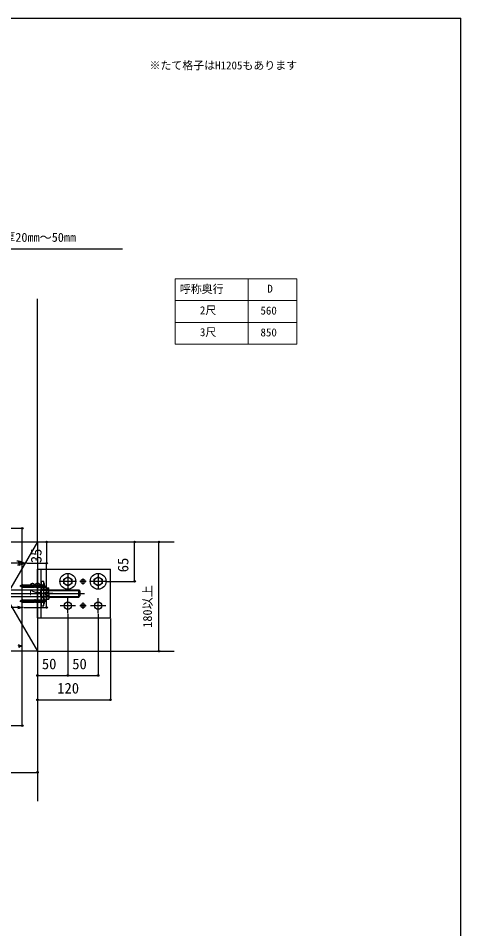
# Model space of a CAD drawing. Units: millimetres, scale not verified. Extents: x -1050 to 1050, y -1565 to 1556.
# Drawn here: x 321 to 1050, y -5 to 1495 of the extents above; entities that cross this region are included whole.
import ezdxf
from ezdxf.enums import TextEntityAlignment as Align

# ---------------------------------------------------------------- set-up
doc = ezdxf.new("R2010")
doc.units = ezdxf.units.MM
doc.header["$LTSCALE"] = 8
doc.layers.add('0-1_TABLE1', color=7, linetype='Continuous', lineweight=18)
for name, color, linetype in [('0-2_USER1', 3, 'Continuous'), ('0-4_YKK_12', 2, 'Continuous'), ('0-5_YKK_13', 4, 'Continuous'), ('0-6_YKK_D', 6, 'Continuous'), ('0-7_YKK_ZWAK', 7, 'Continuous'), ('0-8_YSS_K', 3, 'Continuous')]:
    doc.layers.add(name, color=color, linetype=linetype)
doc.styles.add('ＭＳ ゴシック', font='')
doc.styles.get('ＭＳ ゴシック').set_extended_font_data('MS Gothic')

msp = doc.modelspace()

# ---------------------------------------------------------------- linework, layer by layer
at = {"layer": '0-1_TABLE1'}
for p, q in [((580, 1066), (780, 1066)), ((580, 1066), (580, 958)), ((700, 1066), (700, 958)), ((780, 1066), (780, 958)), ((580, 1030), (780, 1030)), ((580, 994), (780, 994)), ((580, 958), (780, 958))]:
    msp.add_line(p, q, dxfattribs=at)
at = {"layer": '0-4_YKK_12'}
for p, q in [((335.288, 597.501), (232.888, 597.501)), ((403, 580.001), (403, 555.001)), ((428, 562.501), (428, 572.501)), ((453, 580.001), (453, 555.001)), ((323.985, 560.001), (365.393, 560.001)), ((415.5, 567.501), (390.5, 567.501)), ((433, 567.501), (423, 567.501)), ((465.5, 567.501), (440.5, 567.501)), ((225, 547.501), (430.221, 547.501)), ((378.548, 547.501), (354.611, 547.501)), ((403, 515.001), (403, 540.001)), ((453, 515.001), (453, 540.001)), ((323.985, 535.001), (365.393, 535.001)), ((415.5, 527.501), (390.5, 527.501)), ((433, 527.501), (423, 527.501)), ((428, 522.501), (428, 532.501)), ((465.5, 527.501), (440.5, 527.501)), ((329.388, 524.499), (226.988, 524.499))]:
    msp.add_line(p, q, dxfattribs=at)
at = {"layer": '0-5_YKK_13'}
for p, q in [((321.4, 600.601), (319, 600.601)), ((322, 601.501), (323.078, 593.501)), ((322.897, 600.601), (322.3, 600.601)), ((322.3, 600.601), (323.678, 594.401)), ((322.897, 600.601), (324.849, 599.929)), ((325.376, 600.937), (324.849, 599.929)), ((324.849, 599.929), (325.852, 595.418)), ((325.376, 600.937), (326.183, 594.949)), ((325.376, 600.937), (325.824, 599.593)), ((322.778, 594.401), (320.378, 594.401)), ((323.622, 594.651), (325.852, 595.418)), ((325.824, 599.593), (328.423, 598.698)), ((325.824, 599.593), (326.688, 595.706)), ((325.852, 595.418), (326.183, 594.949)), ((326.183, 594.949), (326.688, 595.706)), ((326.688, 595.706), (328.917, 596.474)), ((328.423, 598.698), (328.884, 599.39)), ((328.423, 598.698), (328.917, 596.474)), ((328.884, 599.39), (329.397, 598.363)), ((328.884, 599.39), (329.325, 596.119)), ((328.917, 596.474), (329.325, 596.119)), ((329.325, 596.119), (329.753, 596.762)), ((329.397, 598.363), (331.9, 597.501)), ((329.397, 598.363), (329.753, 596.762)), ((329.753, 596.762), (331.9, 597.501)), ((353, 507.501), (353, 587.501)), ((353, 587.501), (473, 587.501)), ((359, 507.501), (359, 587.501)), ((473, 507.501), (473, 587.501)), ((328.914, 561.876), (348.012, 561.876)), ((328.914, 561.308), (348.012, 561.308)), ((328.914, 558.693), (348.012, 558.693)), ((328.914, 558.126), (348.012, 558.126)), ((348.012, 558.126), (348.012, 561.876)), ((349.591, 558.126), (348.012, 558.693)), ((349.591, 558.126), (348.012, 558.126)), ((349.591, 561.876), (362.209, 561.876)), ((349.591, 558.126), (362.209, 558.126)), ((359, 537.686), (359, 557.316)), ((362.441, 558.126), (362.441, 561.876)), ((362.492, 561.993), (364.3, 563.801)), ((362.492, 558.009), (364.3, 556.201)), ((363.5, 560.936), (364.5, 560.936)), ((364.591, 563.801), (364.3, 563.801)), ((364.3, 556.201), (364.3, 563.801)), ((368.487, 557.001), (364.5, 560.936)), ((367.5, 556.001), (364.5, 560.936)), ((367.5, 556.001), (372, 556.001)), ((368.487, 557.001), (372, 557.001)), ((372, 547.501), (372, 557.001)), ((358, 552.901), (243.5, 552.901)), ((358, 542.101), (243.5, 542.101)), ((358, 552.901), (359.7, 553.501)), ((359.7, 552.551), (358, 552.901)), ((358, 552.901), (358, 542.101)), ((359.7, 542.451), (358, 542.101)), ((358, 542.101), (359.7, 541.501)), ((363.5, 554.501), (359, 554.501)), ((363.5, 540.501), (359, 540.501)), ((359.7, 541.501), (359.7, 553.501)), ((372, 553.501), (359.7, 553.501)), ((372, 552.551), (359.7, 552.551)), ((372, 542.451), (359.7, 542.451)), ((372, 541.501), (359.7, 541.501)), ((368, 550.511), (364.5, 547.501)), ((368, 544.49), (364.5, 547.501)), ((368, 550.511), (368, 547.501)), ((368, 550.511), (372, 550.511)), ((372, 553.501), (421, 553.501)), ((372, 552.551), (421, 552.551)), ((372, 547.501), (372, 538.001)), ((372, 542.451), (421, 542.451)), ((372, 541.501), (421, 541.501)), ((421, 541.501), (421, 553.501)), ((421, 553.501), (423, 551.501)), ((421, 541.501), (423, 543.501)), ((423, 551.501), (423, 543.501)), ((319.924, 526.591), (322.523, 525.696)), ((322.523, 525.696), (322.984, 526.389)), ((322.523, 525.696), (323.017, 523.472)), ((322.984, 526.389), (323.497, 525.361)), ((322.984, 526.389), (323.425, 523.118)), ((323.497, 525.361), (326, 524.499)), ((323.497, 525.361), (323.853, 523.76)), ((328.914, 536.876), (348.012, 536.876)), ((328.914, 536.308), (348.012, 536.308)), ((328.914, 533.693), (348.012, 533.693)), ((328.914, 533.126), (348.012, 533.126)), ((348.012, 533.126), (348.012, 536.876)), ((349.591, 533.126), (348.012, 533.693)), ((349.591, 533.126), (348.012, 533.126)), ((349.591, 536.876), (362.209, 536.876)), ((349.591, 533.126), (362.209, 533.126)), ((362.441, 533.126), (362.441, 536.876)), ((362.492, 536.993), (364.3, 538.801)), ((362.492, 533.009), (364.3, 531.201)), ((363.5, 534.066), (364.5, 534.066)), ((364.591, 538.801), (364.3, 538.801)), ((364.3, 531.201), (364.3, 538.801)), ((367.5, 539.001), (364.5, 534.066)), ((368, 538.001), (364.5, 534.066)), ((367.5, 539.001), (372, 539.001)), ((368, 538.001), (372, 538.001)), ((320.788, 522.704), (323.017, 523.472)), ((323.017, 523.472), (323.425, 523.118)), ((323.425, 523.118), (323.853, 523.76)), ((323.853, 523.76), (326, 524.499)), ((353, 507.501), (473, 507.501)), ((320.466, 463.249), (322.127, 462.677)), ((322.82, 459.56), (321.194, 459)), ((322.586, 463.312), (322.127, 462.677)), ((322.127, 462.677), (322.82, 459.56)), ((322.586, 463.312), (322.939, 462.397)), ((322.586, 463.312), (323.14, 458.877)), ((323.14, 458.877), (322.82, 459.56)), ((322.939, 462.397), (324.834, 461.745)), ((322.939, 462.397), (323.517, 459.8)), ((323.14, 458.877), (323.517, 459.8)), ((325.142, 460.359), (323.517, 459.8)), ((325.198, 462.413), (324.834, 461.745)), ((324.834, 461.745), (325.142, 460.359)), ((325.537, 459.702), (325.142, 460.359)), ((325.198, 462.413), (325.646, 461.465)), ((325.198, 462.413), (325.537, 459.702)), ((325.537, 459.702), (325.839, 460.599)), ((325.646, 461.465), (327, 460.999)), ((325.646, 461.465), (325.839, 460.599)), ((327, 460.999), (325.839, 460.599))]:
    msp.add_line(p, q, dxfattribs=at)
for points in [[(321.4, 600.601), (322, 601.501), (322.3, 600.601)], [(321.4, 600.601), (322.778, 594.401), (323.078, 593.501), (323.678, 594.401)], [(348.012, 561.308), (349.591, 561.876), (348.012, 561.876)], [(364.591, 562.251), (362.355, 561.146), (361.747, 560.001)], [(364.591, 557.751), (362.355, 558.856), (361.747, 560.001)], [(364.3, 556.201), (364.591, 556.201), (364.591, 563.801)], [(372, 544.49), (368, 544.49), (368, 547.501)], [(348.012, 536.308), (349.591, 536.876), (348.012, 536.876)], [(364.591, 537.251), (362.355, 536.146), (361.747, 535.001)], [(364.591, 532.751), (362.355, 533.856), (361.747, 535.001)], [(364.3, 531.201), (364.591, 531.201), (364.591, 538.801)]]:
    msp.add_lwpolyline(points, dxfattribs=at)
for points in [[(403, 559.995), (396.5, 563.748), (396.5, 571.254), (403, 575.006), (409.5, 571.254), (409.5, 563.748)], [(453, 559.995), (446.5, 563.748), (446.5, 571.254), (453, 575.006), (459.5, 571.254), (459.5, 563.748)], [(359, 567.501), (359, 527.501), (363.5, 527.501), (363.5, 567.501)]]:
    msp.add_lwpolyline(points, close=True, dxfattribs=at)
for centre, radius in [((403, 567.501), 13), ((403, 567.501), 6.5), ((428, 567.501), 3.5), ((453, 567.501), 13), ((453, 567.501), 6.5), ((403, 527.501), 6), ((428, 527.501), 3.5), ((453, 527.501), 6)]:
    msp.add_circle(centre, radius, dxfattribs=at)
for centre, radius, start, end in [((328.914, 555.955), 5.921, 90, 136.89533), ((328.914, 553.508), 7.8, 90, 123.6577), ((328.914, 564.047), 5.921, 223.10467, 270), ((328.914, 566.493), 7.8, 236.3423, 270), ((362.209, 562.276), 0.4, 270, 315), ((362.209, 557.726), 0.4, 45, 90), ((328.914, 530.955), 5.921, 90, 136.89533), ((328.914, 528.508), 7.8, 90, 123.6577), ((328.914, 539.047), 5.921, 223.10467, 270), ((328.914, 541.493), 7.8, 236.3423, 270), ((362.209, 537.276), 0.4, 270, 315), ((362.209, 532.726), 0.4, 45, 90)]:
    msp.add_arc(centre, radius, start, end, dxfattribs=at)
at = {"layer": '0-6_YKK_D'}
for p, q in [((229, 655.001), (329, 655.001)), ((328, 330.001), (328, 655.001)), ((354, 632.501), (554, 632.501)), ((354, 632.5), (369, 632.5)), ((368, 632.5), (368, 597.501)), ((513, 567.501), (513, 632.5)), ((553, 452.501), (553, 632.501)), ((336.288, 597.501), (369, 597.501)), ((336.288, 597.501), (369, 597.501)), ((368, 524.499), (368, 597.501)), ((466.5, 567.501), (514, 567.501)), ((330.388, 524.499), (369, 524.499)), ((403, 514.001), (403, 411.501)), ((403, 514.001), (403, 411.501)), ((453, 514.001), (453, 411.501)), ((473, 506.501), (473, 371.501)), ((353, 451.501), (353, 411.501)), ((353, 451.501), (353, 371.501)), ((354, 452.501), (554, 452.501)), ((353, 412.501), (403, 412.501)), ((403, 412.501), (453, 412.501)), ((353, 372.501), (473, 372.501)), ((229, 330.001), (329, 330.001)), ((248, 253), (353, 253))]:
    msp.add_line(p, q, dxfattribs=at)
msp.add_lwpolyline([(228, 1115), (248, 1115), (492.759, 1115)], dxfattribs=at)
for centre in [(328, 655.001), (368, 632.5), (513, 632.5), (553, 632.501), (368, 597.501), (368, 597.501), (513, 567.501), (368, 524.499), (553, 452.501), (353, 412.501), (403, 412.501), (403, 412.501), (453, 412.501), (353, 372.501), (473, 372.501), (328, 330.001), (353, 253)]:
    msp.add_circle(centre, 1.275, dxfattribs=at)
at = {"layer": '0-7_YKK_ZWAK'}
msp.add_line((-1050, 1495), (1050, 1495), dxfattribs=at)
msp.add_lwpolyline([(-1050, -1565), (1050, -1565), (1050, 1495)], dxfattribs=at)
at = {"layer": '0-8_YSS_K'}
for p, q in [((353, 632.5), (353, 1033)), ((353, 632.501), (248, 452.501)), ((248, 632.501), (353, 452.501)), ((353, 632.501), (476, 632.501)), ((353, 632.5), (578, 632.5)), ((353, 464.999), (353, 205.554)), ((353, 452.501), (476, 452.501)), ((353, 452.501), (578, 452.501))]:
    msp.add_line(p, q, dxfattribs=at)
msp.add_lwpolyline([(248, 452.501), (248, 632.501), (353, 632.501), (353, 452.501)], close=True, dxfattribs=at)

# ---------------------------------------------------------------- texts
at = {"layer": '0-1_TABLE1', "style": 'ＭＳ ゴシック'}
for s, p in [('呼称奥行', (587.432, 1038.438)), ('D', (731.46, 1039)), ('2尺', (620.466, 1003.358)), ('560', (720.159, 1003)), ('3尺', (620.466, 967.358)), ('850', (720.21, 967))]:
    msp.add_text(s, height=13.2, dxfattribs=at).set_placement(p, align=Align.BOTTOM_LEFT)
at = {"layer": '0-2_USER1', "style": 'ＭＳ ゴシック'}
msp.add_text('※たて格子はH1205もあります', height=13.2, dxfattribs=at).set_placement((537.545, 1406.727), align=Align.BOTTOM_LEFT)
at = {"layer": '0-6_YKK_D', "style": 'ＭＳ ゴシック'}
for s, height, p in [('外壁厚20㎜～50㎜', 14.66, (256.623, 1122.386)), ('50', 17.6, (360.273, 417.501)), ('50', 17.6, (410.273, 417.501)), ('120', 17.6, (385.591, 377.501))]:
    msp.add_text(s, height=height, dxfattribs=at).set_placement(p, align=Align.BOTTOM_LEFT)
for s, height, p in [('35', 17.6, (365, 597.546)), ('65', 17.6, (508, 582.478)), ('73', 17.6, (363, 543.273)), ('180以上', 14.66, (545.841, 491.308))]:
    msp.add_text(s, height=height, rotation=90, dxfattribs=at).set_placement(p, align=Align.BOTTOM_LEFT)

doc.saveas('drawing.dxf')
